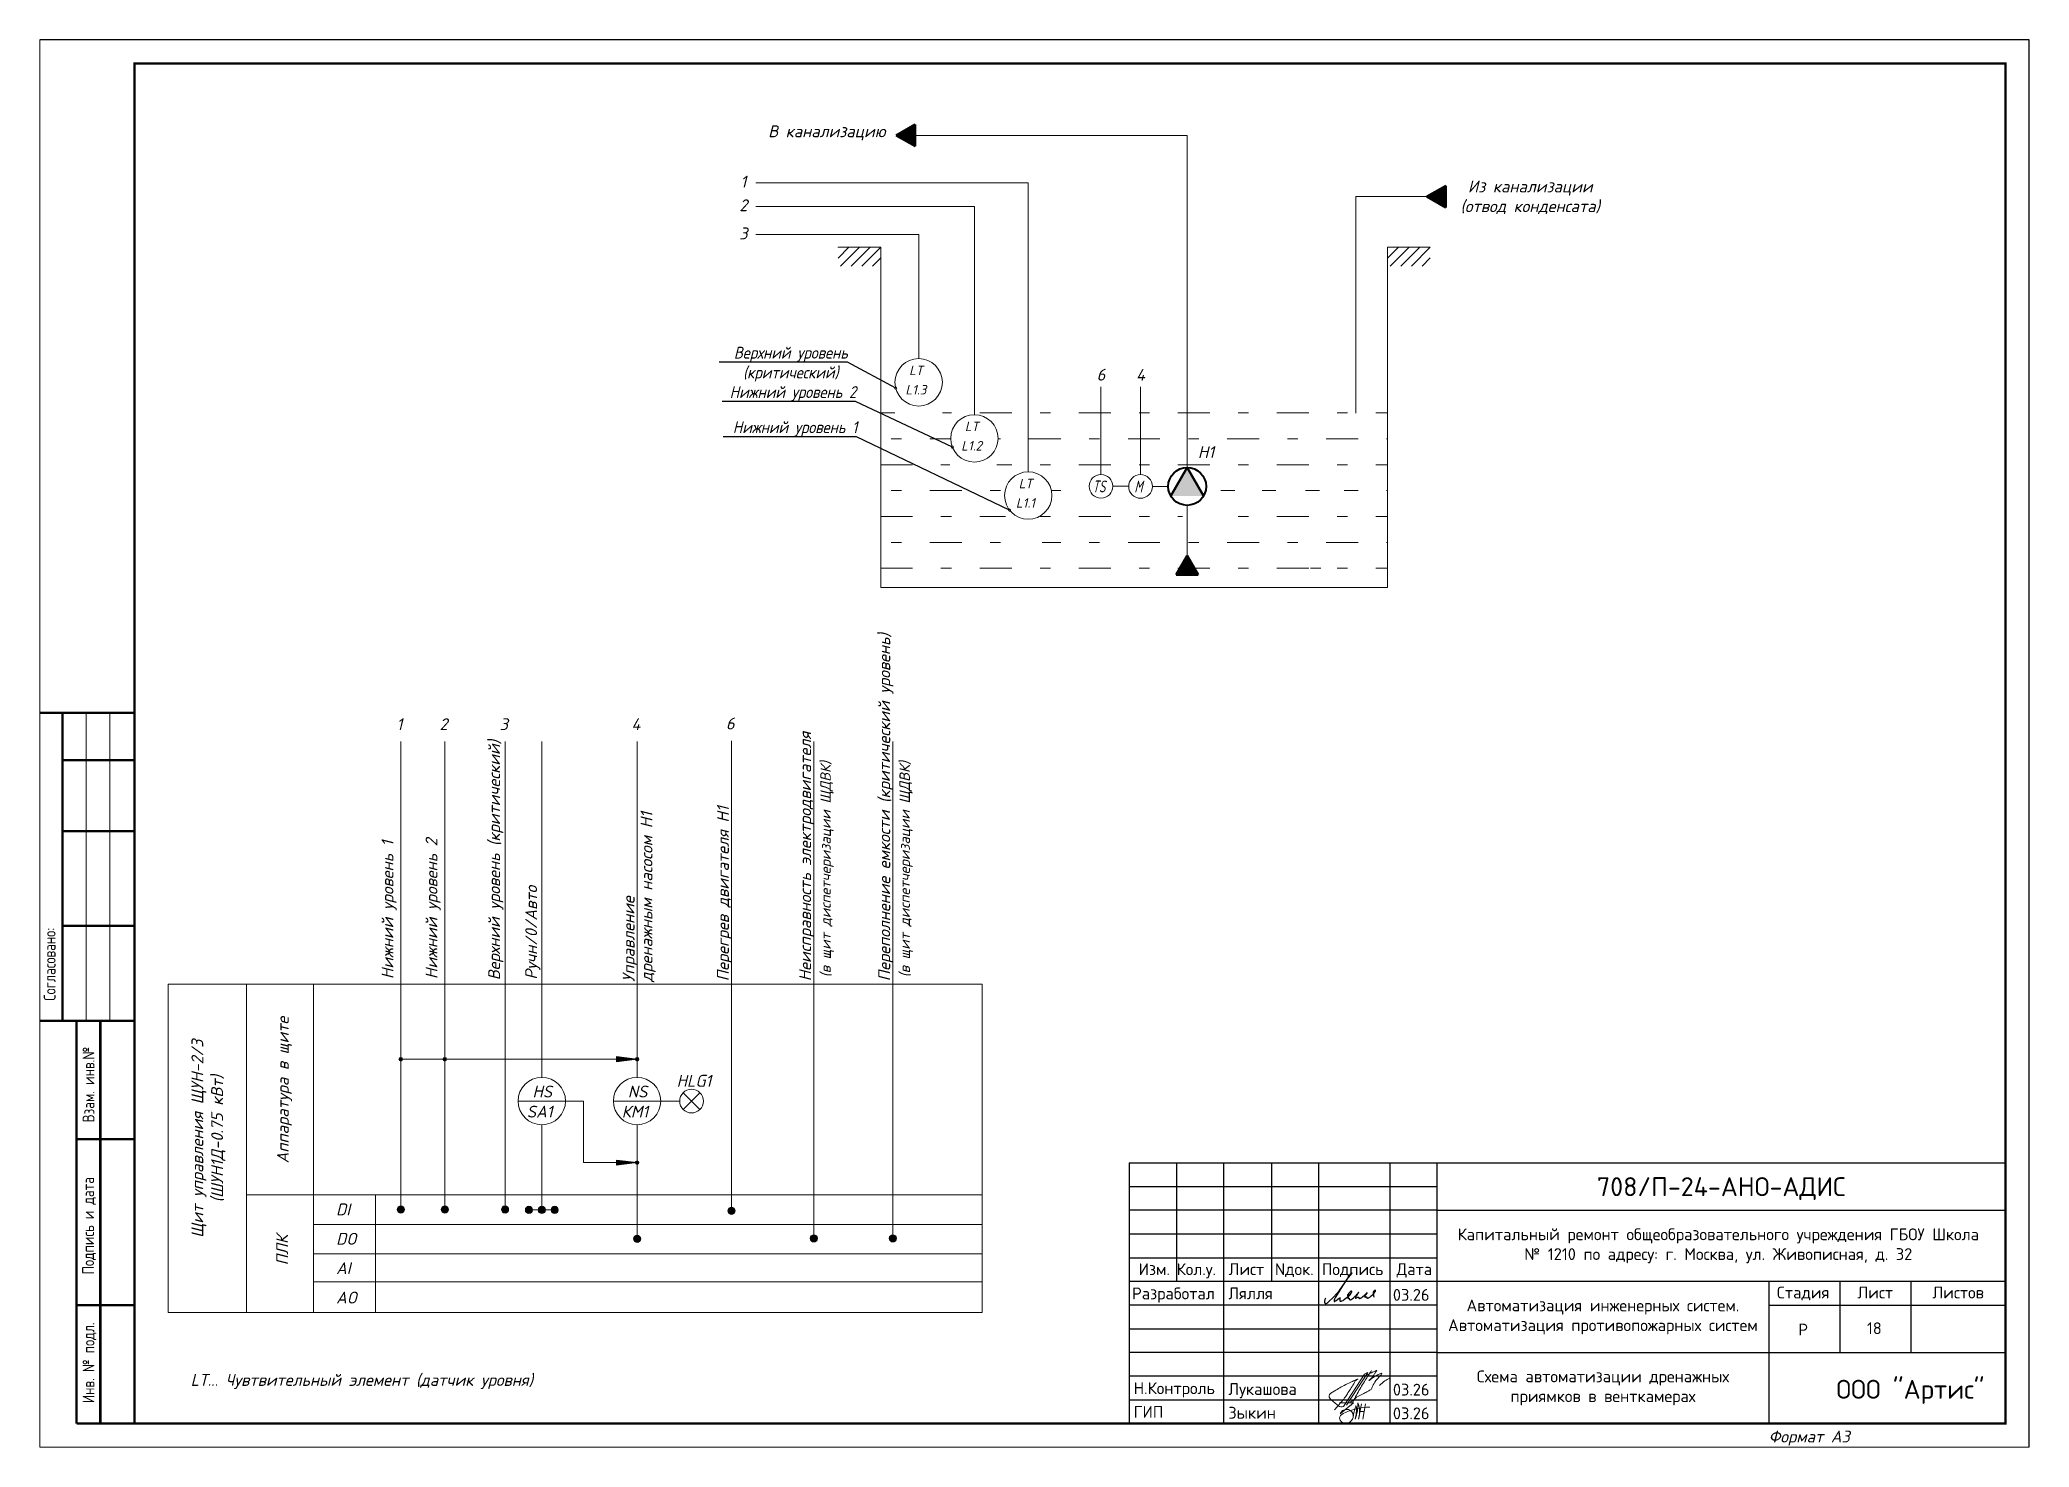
# Paper-space layout '1 (17)' of a CAD drawing. Header units: millimetres. Extents: x 3997 to 4417, y 876 to 1173.
# The model-space entities are those that its viewports show. They can reach past a viewport. Long polylines and large blocks are cut down to what shows.
import ezdxf
from ezdxf import colors
from ezdxf.entities.mleader import LeaderData, LeaderLine
from ezdxf.enums import TextEntityAlignment as Align
from ezdxf.math import Vec2, Vec3

# ---------------------------------------------------------------- set-up
doc = ezdxf.new("R2010")
doc.units = ezdxf.units.MM
doc.linetypes.add('HIDDENX2', pattern=[19.05, 12.7, -6.35])
for name, color, linetype, lineweight in [('00_АВК', 250, 'Continuous', 50), ('Aut_Cable_run', 80, 'Continuous', 50), ('RC-Выноски', 7, 'Continuous', 0), ('Автоматизация АиД', 161, 'Continuous', 35), ('АР_текст', 250, 'Continuous', 40), ('Надписи', 7, 'Continuous', 9), ('Основная сплош', 7, 'Continuous', 30), ('Текст', 7, 'Continuous', 30)]:
    doc.layers.add(name, color=color, linetype=linetype, lineweight=lineweight)
for name, color, linetype in [('11_Tablica', 7, 'Continuous'), ('_Frame', 7, 'Continuous'), ('Основная', 7, 'Continuous'), ('СОТ', 7, 'Continuous')]:
    doc.layers.add(name, color=color, linetype=linetype)
doc.layers.add('ОФ_подписи', color=5, linetype='Continuous', lineweight=13, true_color=0x0000ff)
doc.layers.add('Подписи', color=5, linetype='Continuous', lineweight=18, true_color=0x0000ff)
doc.styles.add('ICOCPEUR', font='isocpeur.ttf', dxfattribs={"height": 250})
doc.styles.add('PDF ISOCPEUR', font='isocpeur.ttf')
doc.styles.add('RubezhCAD', font='isocpeur.ttf')
doc.styles.add('SIMPLEX', font='isocpeur.ttf', dxfattribs={"width": 0.85})
doc.styles.add('TIMES', font='times.ttf')
doc.styles.add('КИТ', font='isocpeur.ttf', dxfattribs={"width": 0.9, "oblique": 14, "height": 250})
doc.styles.add('КИТ 2.5', font='isocpeur.ttf', dxfattribs={"oblique": 14, "height": 2.5})
doc.styles.add('КИТ 250', font='isocpeur.ttf', dxfattribs={"oblique": 14, "height": 500})

# ---------------------------------------------------------------- blocks, each defined once
blk = doc.blocks.new('Voda')
blk.add_hatch(color=5).paths.add_polyline_path([(0, -2.31), (4, 0), (0, 2.31)])
at = {"color": 5}
for p, q in [((0, 2.31), (0, -2.31)), ((4, 0), (0, 2.31)), ((4, 0), (0, -2.31))]:
    blk.add_line(p, q, dxfattribs=at)
blk = doc.blocks.new('Nasos')
blk.add_hatch(color=7).paths.add_polyline_path([(4, 0), (-2, 3.46), (-2, -3.46)])
at = {"color": 7}
for q in [(-2, 3.46), (-2, -3.46)]:
    blk.add_line((4, 0), q, dxfattribs=at)
at = {"color": 7, "lineweight": 40}
blk.add_circle((0, 0), 4, dxfattribs=at)
blk = doc.blocks.new('_DotSmall')
at = {"color": 0, "linetype": 'ByBlock', "const_width": 0.5}
blk.add_lwpolyline([(-0.0625, 0, 1), (0.0625, 0, 1)], format="xyb", close=True, dxfattribs=at)
blk = doc.blocks.new('П_Зыкин')
at = {"layer": 'ОФ_подписи', "color": 152, "ltscale": 100, "true_color": 0x0061c2, "transparency": 33554687}
for p, q in [((142, 249), (62, -174)), ((102, 37), (218, 37)), ((258, 249), (178, -174))]:
    blk.add_line(p, q, dxfattribs=at)
blk.add_lwpolyline([(-462, 273), (-74, 273), (-446, -30)], dxfattribs=at)
for centre, radius, start, end in [((-271, -94), 186, 314.2393, 159.9348), ((345, -1372), 1523, 88.8758, 117.8788), ((1109, -252), 1204, 158.7593, 174.231), ((-1024, 224), 1068, 337.8144, 2.8859), ((-849, 72), 852, 342.8308, 7.4815), ((-9, 182), 4.48, 8.9691, 155.6551), ((-643, 22), 732, 344.4555, 20.462), ((-318, -169), 151, 108.7568, 173.4251), ((-287, -115), 185, 191.5358, 322.3512)]:
    blk.add_arc(centre, radius, start, end, dxfattribs=at)
blk = doc.blocks.new('П_Лукашова')
at = {"layer": 'ОФ_подписи', "color": 152, "true_color": 0x0061c2}
for p, q in [((221, 339), (-221, -339)), ((286, 371), (-156, -307)), ((283, 370), (218, 338))]:
    blk.add_line(p, q, dxfattribs=at)
for points in [[(221, 301), (344, 360), (434, 401), (475, 416), (464, 395), (420, 336), (342, 232), (310, 203), (337, 221), (420, 283), (490, 322), (558, 352), (576, 358), (491, 240), (403, 113), (374, 49), (360, 20)], [(-221, -339), (-276, -344), (-368, -289), (-446, -221), (-505, -166), (-522, -116), (-412, -16), (-295, 56), (-173, 120), (-49, 179), (33, 216), (87, 237), (52, 221), (11, 167), (-59, 51), (-126, -52), (-177, -132), (-256, -231), (-409, -409)], [(360, 20), (294, -18), (203, -65), (91, -124), (-73, -248)], [(366, 415), (236, 213), (85, -37), (-50, -300)], [(530, 102), (646, 199), (748, 254)]]:
    blk.add_spline(points, degree=3, dxfattribs=at)
blk = doc.blocks.new('A$C11203D1A')
at = {"layer": 'Подписи', "lineweight": 25}
blk.add_lwpolyline([(0.24, 1.11), (0.09, 0.86), (0, 0.47), (0.01, 0.27), (0.06, 0.09), (0.17, 0.01), (0.33, 0), (0.53, 0.07), (0.73, 0.22), (0.94, 0.41), (1.81, 1.26), (2.64, 2.1), (3.19, 2.76), (3.8, 3.63), (4.42, 4.6), (5, 5.4), (5.39, 5.96), (5.72, 6.46), (5.82, 6.46), (5.73, 6.31), (4.71, 5.11), (3.82, 3.76), (2.71, 1.9), (2.36, 1.31), (2.15, 0.93), (2.05, 0.72), (2.04, 0.6), (2.04, 0.49), (2.07, 0.44), (2.13, 0.41), (2.22, 0.43), (2.34, 0.53), (2.48, 0.65), (2.83, 0.93), (3.1, 1.12), (3.23, 1.19), (3.28, 1.19), (3.29, 1.16), (3.26, 1.06), (3.23, 0.9), (3.22, 0.77), (3.24, 0.65), (3.26, 0.58), (3.34, 0.52), (3.42, 0.48), (3.54, 0.51), (3.66, 0.56), (3.92, 0.66), (4.17, 0.85), (4.57, 1.16), (4.82, 1.36), (5, 1.53), (5.18, 1.68), (5.48, 1.96), (5.64, 2.15), (5.74, 2.33), (5.75, 2.44), (5.75, 2.53), (5.69, 2.57), (5.6, 2.58), (5.49, 2.54), (5.33, 2.4), (5.12, 2.18), (4.99, 1.99), (4.9, 1.86), (4.85, 1.74), (4.87, 1.66), (4.92, 1.62), (5.03, 1.65), (5.11, 1.72), (5.21, 1.79), (5.24, 1.81), (5.28, 1.82), (5.31, 1.82), (5.32, 1.79), (5.26, 1.69), (5.19, 1.61), (5.11, 1.47), (5.03, 1.34), (4.98, 1.25), (4.97, 1.17), (4.97, 1.09), (5.01, 1.05), (5.05, 1.06), (5.1, 1.11), (5.14, 1.13), (5.2, 1.13), (5.23, 1.07), (5.27, 0.94), (5.32, 0.85), (5.35, 0.8), (5.43, 0.77), (5.52, 0.78), (5.61, 0.84), (5.88, 1), (6.13, 1.19), (6.42, 1.46), (6.68, 1.7), (6.94, 1.94), (7.06, 2.08), (7.22, 2.28), (7.23, 2.3), (7.23, 2.31), (7.2, 2.31), (7.18, 2.28), (7.15, 2.24), (6.76, 1.63), (6.67, 1.45), (6.59, 1.3), (6.56, 1.22), (6.56, 1.16), (6.57, 1.11), (6.6, 1.08), (6.65, 1.1), (6.7, 1.13), (6.79, 1.19), (6.88, 1.26), (6.99, 1.31), (7.07, 1.35), (7.18, 1.36), (7.23, 1.33), (7.27, 1.28), (7.28, 1.18), (7.28, 1.12), (7.3, 1.08), (7.34, 1.04), (7.38, 1.02), (7.45, 1.01), (7.52, 1.04), (7.6, 1.09), (7.73, 1.19), (7.93, 1.34), (8.13, 1.48), (8.36, 1.7), (8.65, 1.95), (8.78, 2.07), (8.9, 2.16), (8.98, 2.23), (9.03, 2.27), (9.04, 2.29), (9.02, 2.3), (8.99, 2.29), (8.97, 2.25), (8.92, 2.16), (8.7, 1.81), (8.57, 1.61), (8.52, 1.53), (8.51, 1.43), (8.53, 1.37), (8.56, 1.33), (8.6, 1.33), (8.66, 1.35), (8.72, 1.39), (8.76, 1.41), (8.86, 1.4), (8.93, 1.37), (8.94, 1.31), (8.96, 1.22), (8.98, 1.14), (9.02, 1.1), (9.08, 1.07), (9.17, 1.1), (9.24, 1.14), (9.33, 1.2), (9.56, 1.37), (9.86, 1.59), (10.18, 1.87), (10.41, 2.09), (10.57, 2.29), (10.72, 2.51), (10.76, 2.62), (10.77, 2.7), (10.75, 2.75), (10.68, 2.79), (10.58, 2.76), (10.5, 2.69), (10.38, 2.54), (10.32, 2.41), (10.31, 2.25), (10.32, 2.09), (10.33, 1.85), (10.35, 1.7), (10.37, 1.58), (10.4, 1.47), (10.47, 1.37)], dxfattribs=at)
blk = doc.blocks.new('Штамп')
at = {"layer": 'Основная'}
for p, q in [((-18500, 5000), (-12000, 5000)), ((-12000, 4500), (-18500, 4500)), ((-18500, 4000), (-12000, 4000)), ((-12000, 2500), (-18500, 2500)), ((-18500, 2000), (-12000, 2000)), ((-12000, 1500), (-18500, 1500)), ((-12000, 1000), (-18500, 1000)), ((-18500, 500), (-12000, 500))]:
    blk.add_line(p, q, dxfattribs=at)
at = {"layer": 'Основная сплош'}
for p, q in [((-18500, 5500), (0, 5500)), ((-18500, 5500), (-18500, 0)), ((-17500, 5500), (-17500, 3000)), ((-16500, 0), (-16500, 5500)), ((-15500, 5500), (-15500, 3000)), ((-14500, 0), (-14500, 5500)), ((-13000, 5500), (-13000, 0)), ((-12000, 0), (-12000, 5500)), ((-12000, 4500), (0, 4500)), ((-18500, 3500), (-12000, 3500)), ((0, 3000), (-18500, 3000)), ((-5000, 3000), (-5000, 0)), ((-3500, 3000), (-3500, 1500)), ((-2000, 3000), (-2000, 1500)), ((-5000, 2500), (0, 2500)), ((-12000, 1500), (0, 1500))]:
    blk.add_line(p, q, dxfattribs=at)
at = {"transparency": 33554687, "xscale": 100, "yscale": 100, "zscale": 100}
blk.add_blockref('A$C11203D1A', (-14379, 2533), dxfattribs=at)
at = {"layer": 'ОФ_подписи', "color": 5}
for name, p, xscale, yscale, zscale in [('П_Лукашова', (-13755, 700), 1.010226427429054, 1.010226427429054, 1.010226427429054), ('П_Зыкин', (-13706, 228), 0.7621923841183493, 0.7621923841183493, 0.7621923841183493)]:
    blk.add_blockref(name, p, dxfattribs=dict(at, xscale=xscale, yscale=yscale, zscale=zscale))
at = {"transparency": 33554687, "insert": (-8500, 2250), "char_height": 250, "width": 7000, "attachment_point": 5, "style": 'PDF ISOCPEUR'}
blk.add_mtext('Автоматизация инженерных систем. Автоматизация противопожарных систем', dxfattribs=at)
at = {"layer": 'АР_текст', "color": 7, "transparency": 33554687, "insert": (-2009, 668), "char_height": 400, "width": 7750, "attachment_point": 5, "style": 'RubezhCAD'}
blk.add_mtext('{\\C0;ООО "Артис"}', dxfattribs=at)
at = {"layer": 'Текст', "color": 0, "style": 'RubezhCAD'}
blk.add_text('708/П-24-АНО-АДИС', height=400, dxfattribs=at).set_placement((-6000, 4798), align=Align.CENTER)
at = {"layer": 'Текст', "linetype": 'Continuous', "style": 'RubezhCAD'}
for s, p in [('Изм.', (-18302, 3131)), ('Кол.у.', (-17500, 3131)), ('Лист', (-16402, 3131)), ('Nдок.', (-15424, 3131)), ('Подпись', (-14434, 3131)), ('Дата', (-12857, 3131))]:
    blk.add_text(s, height=250, dxfattribs=at).set_placement(p)
at = {"layer": 'Текст', "style": 'ICOCPEUR'}
for s, p in [('Разработал', (-18441, 2620)), ('Лялля', (-16408, 2622)), ('03.26', (-12934, 2590)), ('Н.Контроль', (-18407, 620)), ('Лукашова', (-16408, 602)), ('03.26', (-12934, 590)), ('ГИП', (-18407, 120)), ('Зыкин', (-16408, 102)), ('03.26', (-12934, 90))]:
    blk.add_text(s, height=250, dxfattribs=at).set_placement(p)
at = {"layer": 'Текст', "color": 7, "linetype": 'Continuous', "style": 'RubezhCAD'}
for s, p in [('Стадия', (-4273, 2640)), ('Лист', (-2750, 2640)), ('Листов', (-1000, 2640))]:
    blk.add_text(s, height=250, dxfattribs=at).set_placement(p, align=Align.CENTER)
at = {"layer": 'Текст', "color": 7, "style": 'RubezhCAD'}
blk.add_text('Р', height=250, dxfattribs=at).set_placement((-4273, 1857), align=Align.CENTER)
at = {"layer": 'Текст', "ltscale": 100, "insert": (-6063, 3750), "char_height": 250, "attachment_point": 5, "style": 'RubezhCAD'}
blk.add_mtext_dynamic_manual_height_columns('\\pi-3.125;Капитальный ремонт общеобразовательного учреждения ГБОУ Школа{\\H1.25x; }\\P№ 1210 по адресу: г. Москва, ул. Живописная, д. 32{\\H1.21604x; }\\P', width=11832.53, gutter_width=1250, heights=[1893], dxfattribs=at)
at = {"layer": 'Текст', "ltscale": 100, "style": 'RubezhCAD'}
blk.add_attdef('ЛИСТОВ', text='', height=250, dxfattribs=at).set_placement((-1000, 1857), align=Align.CENTER)
at = {"layer": 'Текст', "ltscale": 100, "style": 'TIMES'}
blk.add_attdef('НАЗВАНИЕ', text='', height=250, dxfattribs=at).set_placement((-8500, 750), align=Align.MIDDLE_CENTER)

msp = doc.modelspace()

# ---------------------------------------------------------------- hatches: boundary and pattern name
at = {"layer": '00_АВК', "lineweight": 9, "ltscale": 100}
h = msp.add_hatch(dxfattribs=at)
h.set_pattern_fill('ANSI31', color=0, scale=50, style=0)
h.set_pattern_definition([(45, (573899.1, 12684.04), (-112.2532, 112.2532), [])])
h.paths.add_polyline_path([(599599.1, 51184), (598699.1, 51184), (598699.1, 50784), (599599.1, 50784)])
h = msp.add_hatch(dxfattribs=at)
h.set_pattern_fill('ANSI31', color=0, scale=50, style=0)
h.set_pattern_definition([(45, (585500.15, 12684.04), (-112.2532, 112.2532), [])])
h.paths.add_polyline_path([(611200.1, 51184), (610300.1, 51184), (610300.1, 50784), (611200.1, 50784)])
at = {"layer": '00_АВК', "lineweight": 9}
h = msp.add_hatch(color=0, dxfattribs=at)
edge = h.paths.add_edge_path()
edge.add_arc((589467.1, 34046.2), 38.1, 0, 360)
h = msp.add_hatch(color=0, dxfattribs=at)
edge = h.paths.add_edge_path()
edge.add_arc((589467.1, 34046.2), 38.1, 0, 360)
h = msp.add_hatch(color=0, dxfattribs=at)
edge = h.paths.add_edge_path()
edge.add_arc((590396.1, 34046.2), 38.1, 0, 360)
h = msp.add_hatch(color=0, dxfattribs=at)
edge = h.paths.add_edge_path()
edge.add_arc((590396.1, 34046.2), 38.1, 0, 360)
for points in [[(594456.3, 34046.1), (594024.6, 34101.5), (594024.6, 33990.7)], [(594456.3, 31863.9), (594024.6, 31919.3), (594024.6, 31808.5)]]:
    msp.add_hatch(color=0, dxfattribs=at).paths.add_polyline_path(points)
h = msp.add_hatch(color=0, dxfattribs=at)
edge = h.paths.add_edge_path()
edge.add_arc((594456.3, 34046.1), 38.1, 0, 360)
h = msp.add_hatch(color=0, dxfattribs=at)
edge = h.paths.add_edge_path()
edge.add_arc((594456.3, 31863.9), 38.1, 0, 360)
h = msp.add_hatch(color=0, dxfattribs=at)
edge = h.paths.add_edge_path()
edge.add_arc((589467.1, 30875.4), 76.2, 0, 360)
h = msp.add_hatch(color=0, dxfattribs=at)
edge = h.paths.add_edge_path()
edge.add_arc((590396.1, 30875.4), 76.2, 0, 360)
h = msp.add_hatch(color=0, dxfattribs=at)
edge = h.paths.add_edge_path()
edge.add_arc((591668.7, 30875.4), 76.2, 0, 360)
h = msp.add_hatch(color=0, dxfattribs=at)
edge = h.paths.add_edge_path()
edge.add_arc((592173.6, 30866.1), 76.2, 0, 360)
h = msp.add_hatch(color=0, dxfattribs=at)
edge = h.paths.add_edge_path()
edge.add_arc((592444.9, 30866.1), 76.2, 0, 360)
h = msp.add_hatch(color=0, dxfattribs=at)
edge = h.paths.add_edge_path()
edge.add_arc((592716.3, 30866.1), 76.2, 0, 360)
h = msp.add_hatch(color=0, dxfattribs=at)
edge = h.paths.add_edge_path()
edge.add_arc((596448.6, 30846.3), 76.2, 0, 360)
h = msp.add_hatch(color=0, dxfattribs=at)
edge = h.paths.add_edge_path()
edge.add_arc((596448.6, 30846.3), 76.2, 0, 360)
h = msp.add_hatch(color=0, dxfattribs=at)
edge = h.paths.add_edge_path()
edge.add_arc((594456.3, 30255), 76.2, 0, 360)
h = msp.add_hatch(color=0, dxfattribs=at)
edge = h.paths.add_edge_path()
edge.add_arc((598188.1, 30266.5), 76.2, 0, 360)
h = msp.add_hatch(color=0, dxfattribs=at)
edge = h.paths.add_edge_path()
edge.add_arc((598188.1, 30266.5), 76.2, 0, 360)
h = msp.add_hatch(color=0, dxfattribs=at)
edge = h.paths.add_edge_path()
edge.add_arc((599857.6, 30266.5), 76.2, 0, 360)
h = msp.add_hatch(color=0, dxfattribs=at)
edge = h.paths.add_edge_path()
edge.add_arc((599857.6, 30266.5), 76.2, 0, 360)

# ---------------------------------------------------------------- linework, layer by layer
at = {"color": 7, "lineweight": 9, "ltscale": 4}
for p, q in [((582824.5, 34858.8), (582824.5, 41358.8)), ((583324.5, 41358.8), (583324.5, 34858.8))]:
    msp.add_line(p, q, dxfattribs=at)
at = {"color": 7, "lineweight": 9, "const_width": 50}
for points in [[(583825.7, 41358.8), (581824.5, 41358.8), (581824.5, 34858.8), (583824.5, 34858.8)], [(582324.5, 41358.8), (582324.5, 34858.8)], [(583824.5, 40358.8), (582324.5, 40358.8)], [(582324.5, 38858.8), (583824.5, 38858.8)], [(583824.5, 36858.8), (582324.5, 36858.8)], [(583824.5, 32358.8), (582624.5, 32358.8)], [(582624.5, 28858.8), (583824.5, 28858.8)]]:
    msp.add_lwpolyline(points, dxfattribs=at)
at = {"color": 7, "const_width": 50}
for points in [[(582624.5, 34858.8), (582624.5, 26358.8)], [(583124.5, 26358.8), (583124.5, 34858.8)], [(582624.5, 26358.8), (583824.5, 26358.8)]]:
    msp.add_lwpolyline(points, dxfattribs=at)
at = {"layer": '00_АВК', "color": 0, "lineweight": 9}
for p, q in [((606069.2, 53542.9), (600328.5, 53542.9)), ((606069.2, 46534.6), (606069.2, 53542.9)), ((596965.5, 52539.9, 2620000), (602713.9, 52539.9)), ((602713.9, 46442.7), (602713.9, 52539.9)), ((609632, 47680.8), (609632, 52250)), ((611132, 52250), (609632, 52250)), ((596965.5, 52042.9, 2620000), (601577.8, 52042.9, 517824.2)), ((601577.8, 47648.4), (601577.8, 52042.9, 517824.2)), ((600401.1, 51448.1), (596965.5, 51448.1)), ((600401.1, 51448.1), (600401.1, 51448.1)), ((600401.1, 48831.4), (600401.1, 51448.1)), ((604250, 46386.4), (604250, 48235.7)), ((605084.6, 46384.6), (605084.6, 48233.8)), ((604834.6, 46136.4), (604500, 46136.4)), ((605669.2, 46134.6), (605334.6, 46134.6)), ((606069.2, 45734.6), (606069.2, 44670.8)), ((599599.1, 44000.3, 2620000), (610300.1, 44000.3, 2620000)), ((589467.2, 30951.6), (589466.9, 40750.7)), ((590396.2, 30951.6), (590396, 40750.7)), ((591668.8, 30951.6), (591668.5, 40750.7)), ((592444.9, 33663.7), (592444.9, 40750.7)), ((594456.3, 33663.7), (594456.3, 40750.7)), ((596448.6, 30846.3), (596448.6, 40765.1)), ((598188.1, 30266.5), (598188.1, 40750.7)), ((599857.6, 30266.5), (599857.6, 40750.7)), ((584558.1, 35631.8), (584558.1, 28700.6)), ((584558.1, 35631.8), (601742.4, 35631.8)), ((586213.4, 35631.8), (586213.4, 28700.6)), ((587628.1, 28700.6), (587628.1, 35631.8)), ((601742.4, 35631.8), (601742.4, 28700.6)), ((591668.7, 34765.7), (591668.7, 34327.1)), ((586213.4, 33766.2), (586213.4, 28700.6)), ((595429.9, 33340.5), (595783.4, 32986.9)), ((595429.9, 32986.9), (595783.4, 33340.5)), ((591944.9, 33163.7), (592944.9, 33163.7)), ((593956.3, 33163.7), (594956.3, 33163.7)), ((594956.3, 33163.7), (595356.6, 33163.7)), ((592444.9, 32663.7), (592444.9, 30951.6)), ((594456.3, 30331.2), (594456.3, 32663.7)), ((586213.4, 31182.2), (601742.4, 31182.2)), ((588932.1, 31182.2), (588932.1, 28700.6)), ((592173.6, 30866.1), (592716.3, 30866.1)), ((587636.5, 30561.8), (601742.4, 30561.8)), ((587636.5, 29941.4), (601742.4, 29941.4)), ((587636.5, 29352.4), (601742.4, 29352.4)), ((584558.1, 28700.6), (601742.4, 28700.6))]:
    msp.add_line(p, q, dxfattribs=at)
at = {"layer": '00_АВК', "color": 0, "lineweight": 9, "ltscale": 100}
for p, q in [((598699.1, 51184, 2620000), (599599.1, 51184, 2620000)), ((610300.1, 51184, 2620000), (611200.1, 51184, 2620000))]:
    msp.add_line(p, q, dxfattribs=at)
at = {"layer": '00_АВК', "color": 0, "lineweight": 9, "ltscale": 5}
for p, q in [((599599.1, 51184, 2620000), (599599.1, 44000.3, 2620000)), ((610300.1, 51184, 2620000), (610300.1, 44000.3, 2620000))]:
    msp.add_line(p, q, dxfattribs=at)
at = {"layer": '00_АВК', "color": 0, "linetype": 'HIDDENX2', "lineweight": 9}
for p, q in [((589467.1, 34046.2), (594456.3, 34046.1)), ((592944.9, 33163.7), (593323.3, 33163.7)), ((593323.3, 33163.7), (593323.3, 31863.9)), ((593323.3, 31863.9), (594456.3, 31863.9))]:
    msp.add_line(p, q, dxfattribs=at)
at = {"layer": '00_АВК', "color": 0, "linetype": 'HIDDENX2', "lineweight": 9, "ltscale": 30}
for points in [[(594456.3, 34046.1), (594024.6, 34101.5), (594024.6, 33990.7)], [(594456.3, 31863.9), (594024.6, 31919.3), (594024.6, 31808.5)]]:
    msp.add_lwpolyline(points, close=True, dxfattribs=at)
at = {"layer": '00_АВК', "color": 0, "lineweight": 9}
for centre, radius in [((600401.1, 48331.4), 500), ((601577.8, 47148.4), 500), ((602713.9, 45942.7), 500), ((604250, 46136.4), 250), ((605084.6, 46134.6), 250), ((589467.1, 34046.2), 38.1), ((589467.1, 34046.2), 38.1), ((590396.1, 34046.2), 38.1), ((590396.1, 34046.2), 38.1), ((594456.3, 34046.1), 38.1), ((592444.9, 33163.7), 500), ((594456.3, 33163.7), 500), ((595606.6, 33163.7), 250), ((594456.3, 31863.9), 38.1), ((589467.1, 30875.4), 76.2), ((590396.1, 30875.4), 76.2), ((591668.7, 30875.4), 76.2), ((592173.6, 30866.1), 76.2), ((592444.9, 30866.1), 76.2), ((592716.3, 30866.1), 76.2), ((596448.6, 30846.3), 76.2), ((596448.6, 30846.3), 76.2), ((594456.3, 30255), 76.2), ((598188.1, 30266.5), 76.2), ((598188.1, 30266.5), 76.2), ((599857.6, 30266.5), 76.2), ((599857.6, 30266.5), 76.2)]:
    msp.add_circle(centre, radius, dxfattribs=at)
at = {"layer": '11_Tablica', "const_width": 50}
msp.add_lwpolyline([(583846.7, 26358.8), (623346.7, 26358.8), (623346.7, 55058.8), (583846.7, 55058.8)], close=True, dxfattribs=at)
at = {"layer": '_Frame'}
msp.add_lwpolyline([(581846.7, 25858.8), (623846.7, 25858.8), (623846.7, 55558.8), (581846.7, 55558.8)], close=True, dxfattribs=at)
at = {"layer": 'Автоматизация АиД', "color": 0, "lineweight": 9}
for p, q in [((599599.1, 47684.9, 2620000), (599901.1, 47684.9, 2620000)), ((600901.1, 47684.9, 2620000), (601090.9, 47684.9, 2620000)), ((601690.4, 47684.9, 2620000), (602364.6, 47684.9, 2620000)), ((602963.5, 47684.9, 2620000), (603182.2, 47684.9, 2620000)), ((603781.7, 47684.9, 2620000), (604455.9, 47684.9, 2620000)), ((605054.8, 47684.9, 2620000), (605273.5, 47684.9, 2620000)), ((605873, 47684.9, 2620000), (606547.2, 47684.9, 2620000)), ((607146.1, 47684.9, 2620000), (607364.9, 47684.9, 2620000)), ((607964.3, 47684.9, 2620000), (608638.6, 47684.9, 2620000)), ((609237.4, 47684.9, 2620000), (609456.2, 47684.9, 2620000)), ((610055.6, 47684.9, 2620000), (610300.1, 47684.9, 2620000)), ((599820.4, 47138.9, 2620000), (600039.1, 47138.9, 2620000)), ((600638.6, 47138.9, 2620000), (601077.9, 47138.9, 2620000)), ((602077.7, 47138.9, 2620000), (602130.4, 47138.9, 2620000)), ((602729.9, 47138.9, 2620000), (603404.1, 47138.9, 2620000)), ((604003, 47138.9, 2620000), (604221.8, 47138.9, 2620000)), ((604821.2, 47138.9, 2620000), (605495.5, 47138.9, 2620000)), ((606094.3, 47138.9, 2620000), (606313.1, 47138.9, 2620000)), ((606912.5, 47138.9, 2620000), (607586.8, 47138.9, 2620000)), ((608185.6, 47138.9, 2620000), (608404.4, 47138.9, 2620000)), ((609003.8, 47138.9, 2620000), (609678.1, 47138.9, 2620000)), ((610276.9, 47138.9, 2620000), (610300.1, 47138.9, 2620000)), ((599599.1, 46593.3, 2620000), (600273.3, 46593.3, 2620000)), ((600872.2, 46593.3, 2620000), (601062.3, 46593.3, 2620000)), ((602052.7, 46593.3, 2620000), (602364.6, 46593.3, 2620000)), ((602963.5, 46593.3, 2620000), (603182.2, 46593.3, 2620000)), ((603781.7, 46593.3, 2620000), (604455.9, 46593.3, 2620000)), ((605054.8, 46593.3, 2620000), (605273.5, 46593.3, 2620000)), ((605873, 46593.3, 2620000), (606547.2, 46593.3, 2620000)), ((607146.1, 46593.3, 2620000), (607364.9, 46593.3, 2620000)), ((607964.3, 46593.3, 2620000), (608638.6, 46593.3, 2620000)), ((609237.4, 46593.3, 2620000), (609456.2, 46593.3, 2620000)), ((610055.6, 46593.3, 2620000), (610300.1, 46593.3, 2620000)), ((599820.4, 46047.2, 2620000), (600039.1, 46047.2, 2620000)), ((600638.6, 46047.2, 2620000), (601312.8, 46047.2, 2620000)), ((601911.7, 46047.2, 2620000), (602130.4, 46047.2, 2620000)), ((603202.8, 46047.2, 2620000), (603404.1, 46047.2, 2620000)), ((606783.3, 46047.2, 2620000), (607074.2, 46047.2, 2620000)), ((607651.6, 46047.2, 2620000), (607942.5, 46047.2, 2620000)), ((608570.4, 46047.2, 2620000), (608861.3, 46047.2, 2620000)), ((609387.1, 46047.2, 2620000), (609678.1, 46047.2, 2620000)), ((610276.9, 46047.2, 2620000), (610300.1, 46047.2, 2620000)), ((599599.1, 45500.2, 2620000), (600273.3, 45500.2, 2620000)), ((600872.2, 45500.2, 2620000), (601090.9, 45500.2, 2620000)), ((601690.4, 45500.2, 2620000), (602234.6, 45500.2, 2620000)), ((602963.5, 45500.2, 2620000), (603182.2, 45500.2, 2620000)), ((603781.7, 45500.2, 2620000), (604455.9, 45500.2, 2620000)), ((605054.8, 45500.2, 2620000), (605273.5, 45500.2, 2620000)), ((605873, 45500.2, 2620000), (605971.8, 45500.2, 2620000)), ((607146.1, 45500.2, 2620000), (607364.9, 45500.2, 2620000)), ((607964.3, 45500.2, 2620000), (608638.6, 45500.2, 2620000)), ((609237.4, 45500.2, 2620000), (609456.2, 45500.2, 2620000)), ((610055.6, 45500.2, 2620000), (610300.1, 45500.2, 2620000)), ((599820.4, 44954.2, 2620000), (600039.1, 44954.2, 2620000)), ((600638.6, 44954.2, 2620000), (601312.8, 44954.2, 2620000)), ((601911.7, 44954.2, 2620000), (602130.4, 44954.2, 2620000)), ((603009.1, 44954.2, 2620000), (603404.1, 44954.2, 2620000)), ((604003, 44954.2, 2620000), (604221.8, 44954.2, 2620000)), ((604821.2, 44954.2, 2620000), (605495.5, 44954.2, 2620000)), ((606094.3, 44954.2, 2620000), (606313.1, 44954.2, 2620000)), ((606912.5, 44954.2, 2620000), (607586.8, 44954.2, 2620000)), ((608185.6, 44954.2, 2620000), (608404.4, 44954.2, 2620000)), ((609003.8, 44954.2, 2620000), (609678.1, 44954.2, 2620000)), ((610276.9, 44954.2, 2620000), (610300.1, 44954.2, 2620000)), ((599599.1, 44407.1, 2620000), (600273.3, 44407.1, 2620000)), ((600872.2, 44407.1, 2620000), (601090.9, 44407.1, 2620000)), ((601690.4, 44407.1, 2620000), (602364.6, 44407.1, 2620000)), ((602963.5, 44407.1, 2620000), (603182.2, 44407.1, 2620000)), ((603781.7, 44407.1, 2620000), (604455.9, 44407.1, 2620000)), ((605054.8, 44407.1, 2620000), (605273.5, 44407.1, 2620000)), ((605873, 44407.1, 2620000), (606547.2, 44407.1, 2620000)), ((607146.1, 44407.1, 2620000), (607364.9, 44407.1, 2620000)), ((607964.3, 44407.1, 2620000), (608638.6, 44407.1, 2620000)), ((608672, 44407.1, 2620000), (608890.7, 44407.1, 2620000)), ((609237.4, 44407.1, 2620000), (609456.2, 44407.1, 2620000)), ((610055.6, 44407.1, 2620000), (610300.1, 44407.1, 2620000))]:
    msp.add_line(p, q, dxfattribs=at)

# ---------------------------------------------------------------- block references
at = {"layer": '00_АВК', "color": 0, "lineweight": 9, "xscale": -100, "yscale": 100, "zscale": 100}
for p in [(600328.5, 53542.9), (611532, 52250)]:
    msp.add_blockref('Voda', p, dxfattribs=at)
at = {"layer": '00_АВК', "color": 0, "lineweight": 9, "xscale": 100, "yscale": 100, "zscale": 100, "rotation": 90}
msp.add_blockref('Nasos', (606069.2, 46134.6), dxfattribs=at)
at = {"layer": 'Aut_Cable_run', "color": 0, "lineweight": 9, "xscale": -100, "yscale": 100, "zscale": 100, "rotation": 270}
msp.add_blockref('Voda', (606069.2, 44270.8), dxfattribs=at)
at = {"layer": 'СОТ'}
msp.add_blockref('Штамп', (623346.7, 26358.8), dxfattribs=at)

# ---------------------------------------------------------------- texts
at = {"color": 7, "linetype": 'Continuous', "lineweight": 9, "style": 'RubezhCAD', "width": 0.8}
for s, p in [('Согласовано:', (582180, 35280.4)), ('Взам. инв.№', (583000.6, 32714.8)), ('Подпись и дата', (582992.3, 29505.2))]:
    msp.add_text(s, height=250, rotation=90, dxfattribs=at).set_placement(p)
at = {"color": 7, "linetype": 'Continuous', "style": 'RubezhCAD', "width": 0.8}
msp.add_text('Инв. № подл.', height=250, rotation=90, dxfattribs=at).set_placement((583000.6, 26787.6))
at = {"layer": '00_АВК', "color": 0, "lineweight": 9, "style": 'КИТ 250', "oblique": 14}
for s, height, p in [('1', 250, (596702.1, 52439.9, 2620005)), ('2', 250, (596702.1, 51942.9, 2620005)), ('3', 250, (596702.1, 51348.1, 5)), ('LТ', 200, (600342.7, 48483.5)), ('6', 250, (604250, 48367.5)), ('4', 250, (605084.6, 48365.6)), ('L1.3', 200, (600342.7, 48075.1)), ('LТ', 200, (601519.4, 47300.6)), ('L1.2', 200, (601519.4, 46892.1)), ('Н1', 250, (606469.2, 46734.6)), ('LТ', 200, (602655.5, 46094.8)), ('L1.1', 200, (602655.5, 45686.4)), ('1', 250, (589441.9, 40991.6)), ('2', 250, (590370.9, 40991.6)), ('3', 250, (591643.5, 40991.6)), ('4', 250, (594431.3, 40991.6)), ('6', 250, (596423.5, 41006.1)), ('HLG1', 250, (595659.5, 33467.2)), ('HS', 250, (592456.7, 33239.5)), ('NS', 250, (594468.1, 33239.5)), ('SA1', 250, (592401.4, 32815.7)), ('КМ1', 250, (594412.7, 32815.7))]:
    msp.add_text(s, height=height, dxfattribs=at).set_placement(p, align=Align.CENTER)
at = {"layer": '00_АВК', "color": 0, "lineweight": 9, "style": 'SIMPLEX', "oblique": 14, "width": 0.7}
for s, p in [('TS', (604205.1, 46008.6)), ('М', (605039.7, 46006.7))]:
    msp.add_text(s, height=250, dxfattribs=at).set_placement(p, align=Align.CENTER)
at = {"layer": '00_АВК', "color": 0, "lineweight": 9, "style": 'КИТ 250', "oblique": 14}
for s, height, p in [('Переполнение емкости (критический уровень)', 250, (599800.1, 35691.6)), ('Верхний уровень (критический)', 250, (591564.6, 35713.1)), ('Неисправность электродвигателя', 250, (598130.6, 35691.6)), ('(в щит диспетчеризации ЩДВК)', 220, (598546.4, 35777.7)), ('(в щит диспетчеризации ЩДВК)', 220, (600215.8, 35777.7)), ('дренажным насосом Н1', 250, (594780.9, 35676.8)), ('Перегрев двигателя Н1', 250, (596394.7, 35691.2)), ('Нижний уровень 1 ', 250, (589312.4, 35737.8)), ('Нижний уровень 2 ', 250, (590241.4, 35737.8)), ('Ручн/0/Авто', 250, (592345.4, 35727.4)), ('Управление', 250, (594402.5, 35676.8)), ('ПЛК', 250, (587088.9, 29697.2))]:
    msp.add_text(s, height=height, rotation=90, dxfattribs=at).set_placement(p)
for s, p in [('DI', (588102.2, 30752.8)), ('DO', (588102.2, 30132.3)), ('AI', (588102.2, 29511.9)), ('AO', (588102.2, 28891.5))]:
    msp.add_text(s, height=250, dxfattribs=at).set_placement(p)
at = {"layer": '00_АВК', "color": 0, "lineweight": 20, "style": 'КИТ 250', "oblique": 14}
msp.add_text('LТ... Чувтвительный элемент (датчик уровня)', height=250, dxfattribs=at).set_placement((585031.8, 27153.3))
at = {"layer": '00_АВК', "color": 0, "lineweight": 9, "ltscale": 100, "char_height": 250, "width": 9969.939, "attachment_point": 5, "style": 'КИТ 250'}
for s, insert in [('\\pt2.5;В канализацию', (598461.8, 53594.4)), ('\\pt2.5;Из канализации\\P(отвод конденсата)', (613312.2, 52235.9))]:
    msp.add_mtext(s, dxfattribs=dict(at, insert=insert))
at = {"layer": '00_АВК', "color": 0, "lineweight": 9, "char_height": 250, "width": 6021.052, "attachment_point": 5, "rotation": 90, "style": 'КИТ 2.5'}
for s, insert in [('Аппаратура в щите', (587011.5, 33396, -989)), ('Щит управления ЩУН-2/3 (ШУН1Д-0.75 кВт)', (585407, 32370.9, -989))]:
    msp.add_mtext(s, dxfattribs=dict(at, insert=insert))
at = {"layer": 'Надписи', "color": 0, "style": 'КИТ 250', "oblique": 14}
msp.add_text('Формат А3', height=250, dxfattribs=at).set_placement((618346.7, 25958.8))
at = {"layer": 'СОТ', "char_height": 250, "width": 7000, "attachment_point": 5, "style": 'RubezhCAD'}
for s, insert in [('{\\C0;18}', (620576.7, 28368.7)), ('Схема автоматизации дренажных \\Pприямков в венткамерах', (614846.7, 27110.6))]:
    msp.add_mtext(s, dxfattribs=dict(at, insert=insert))

# ---------------------------------------------------------------- leaders
at = {"layer": '00_АВК', "color": 0, "lineweight": 9}
ml = msp.add_multileader_mtext('Standard', dxfattribs=at)
ml.set_content('\\pxsm1,qc;Верхний уровень \\P(критический)', style='КИТ')
ml.set_leader_properties()
ml.set_arrow_properties(name='DOTSMALL')
ml.build(insert=Vec2(0, 0))
ml.multileader.update_dxf_attribs({"text_left_attachment_type": 6, "text_right_attachment_type": 6, "arrow_head_size": 100})
ctx = ml.context
ctx.base_point, ctx.char_height, ctx.arrow_head_size, ctx.plane_origin = Vec3(596509.8, 48756.2), 250, 100, Vec3(597848.1, 58238)
ctx.left_attachment, ctx.right_attachment, ctx.text_align_type = 6, 6, 1
notes = []
notes.append((ctx, [(1, (1, 1, 0), (598901.6, 48756.2), (-1, 0), 8, [(0, [(599916, 48210.4)], 0, [])])]))
ctx.mtext.insert, ctx.mtext.width, ctx.mtext.defined_height, ctx.mtext.alignment, ctx.mtext.flow_direction = Vec3(597701.7, 49081.2), 3223.697, 1867.9, 2, 5
ml = msp.add_multileader_mtext('Standard', dxfattribs=at)
ml.set_content('\\pxsm1,qc;Нижний уровень 2', style='КИТ')
ml.set_leader_properties()
ml.set_arrow_properties(name='DOTSMALL')
ml.build(insert=Vec2(0, 0))
ml.multileader.update_dxf_attribs({"text_left_attachment_type": 6, "text_right_attachment_type": 6, "arrow_head_size": 100})
ctx = ml.context
ctx.base_point, ctx.char_height, ctx.arrow_head_size, ctx.plane_origin = Vec3(596434.4, 47925.7), 250, 100, Vec3(597817.6, 57079.5)
ctx.left_attachment, ctx.right_attachment, ctx.text_align_type = 6, 6, 1
notes.append((ctx, [(1, (1, 1, 0), (599068.5, 47925.7), (-1, 0), 8, [(0, [(601113.4, 46963.1)], 0, [])])]))
ctx.mtext.insert, ctx.mtext.width, ctx.mtext.defined_height, ctx.mtext.alignment, ctx.mtext.flow_direction = Vec3(597747.4, 48250.7), 3223.697, 1867.9, 2, 5
ml = msp.add_multileader_mtext('Standard', dxfattribs=at)
ml.set_content('\\pxsm1,qc;Нижний уровень 1', style='КИТ')
ml.set_leader_properties()
ml.set_arrow_properties(name='DOTSMALL')
ml.build(insert=Vec2(0, 0))
ml.multileader.update_dxf_attribs({"text_left_attachment_type": 6, "text_right_attachment_type": 6, "arrow_head_size": 100})
ctx = ml.context
ctx.base_point, ctx.char_height, ctx.arrow_head_size, ctx.plane_origin = Vec3(596502.5, 47183.8), 250, 100, Vec3(597829.8, 56250.3)
ctx.left_attachment, ctx.right_attachment, ctx.text_align_type = 6, 6, 1
notes.append((ctx, [(1, (1, 1, 0), (599091.7, 47183.8), (-1, 0), 8, [(0, [(602320.6, 45633.9)], 0, [])])]))
ctx.mtext.insert, ctx.mtext.width, ctx.mtext.defined_height, ctx.mtext.alignment, ctx.mtext.flow_direction = Vec3(597793.1, 47508.8), 3223.697, 1867.9, 2, 5
at = {"layer": 'RC-Выноски', "linetype": 'Continuous', "ltscale": 15}
ml = msp.add_multileader_mtext('Standard', dxfattribs=at)
ml.set_content('Оборудование по разделу\\P708/П-24-АНО-АПС ', color=256, style='ICOCPEUR')
ml.set_leader_properties()
ml.build(insert=Vec2(0, 0))
ml.multileader.update_dxf_attribs({"has_text_frame": 1, "text_left_attachment_type": 6, "text_right_attachment_type": 6, "dogleg_length": 2, "arrow_head_size": 400, "scale": 100})
ctx = ml.context
ctx.base_point, ctx.scale, ctx.char_height, ctx.arrow_head_size, ctx.landing_gap_size, ctx.plane_origin = Vec3(-57083.2, 53277.5), 100, 250, 400, 100, Vec3(-593344.8, 18370.6)
ctx.left_attachment, ctx.right_attachment = 6, 6
notes.append((ctx, [(0, (1, 1, 0), (-57283.2, 53277.5), (1, 0), 200, [(1, [(-60986.9, 50407.5), (-60026.2, 51803.4)], 0, [])])]))
ctx.mtext.insert, ctx.mtext.width, ctx.mtext.flow_direction = Vec3(-56983.2, 53577.5), 6966.32, 5
ml = msp.add_multileader_mtext('Standard', dxfattribs=at)
ml.set_content('Оборудование по разделу\\P708/П-24-АНО-АПС ', color=256, style='ICOCPEUR')
ml.set_leader_properties()
ml.build(insert=Vec2(0, 0))
ml.multileader.update_dxf_attribs({"has_text_frame": 1, "text_left_attachment_type": 6, "text_right_attachment_type": 6, "dogleg_length": 2, "arrow_head_size": 400, "scale": 100})
ctx = ml.context
ctx.base_point, ctx.scale, ctx.char_height, ctx.arrow_head_size, ctx.landing_gap_size, ctx.plane_origin = Vec3(-11806.1, 49358.3), 100, 250, 400, 100, Vec3(-548067.8, 15371.6)
ctx.left_attachment, ctx.right_attachment = 6, 6
notes.append((ctx, [(0, (1, 1, 0), (-12006.1, 49358.3), (1, 0), 200, [(1, [(-17314.1, 51436.1), (-15052.5, 51686.1)], 0, [])])]))
ctx.mtext.insert, ctx.mtext.width, ctx.mtext.flow_direction = Vec3(-11706.1, 49658.3), 6966.32, 5
for ctx, leaders in notes:
    for number, flags, end, landing, length, lines in leaders:
        leader = LeaderData()
        leader.index, (leader.has_last_leader_line, leader.has_dogleg_vector, leader.attachment_direction) = number, flags
        leader.last_leader_point, leader.dogleg_vector, leader.dogleg_length = Vec3(end), Vec3(landing), length
        for number, points, colour, breaks in lines:
            line = LeaderLine()
            line.index, line.vertices, line.color, line.breaks = number, Vec3.list(points), colors.encode_raw_color(colour), breaks
            leader.lines.append(line)
        ctx.leaders.append(leader)

psp = doc.layouts.new('1 (17)')

# ---------------------------------------------------------------- viewports
at = {"layer": 'Defpoints'}
psp.add_viewport(center=(4207.11, 1024.57), size=(420, 297), view_center_point=(602846.74, 40708.85), view_height=29700, dxfattribs=at)

doc.saveas('drawing.dxf')
